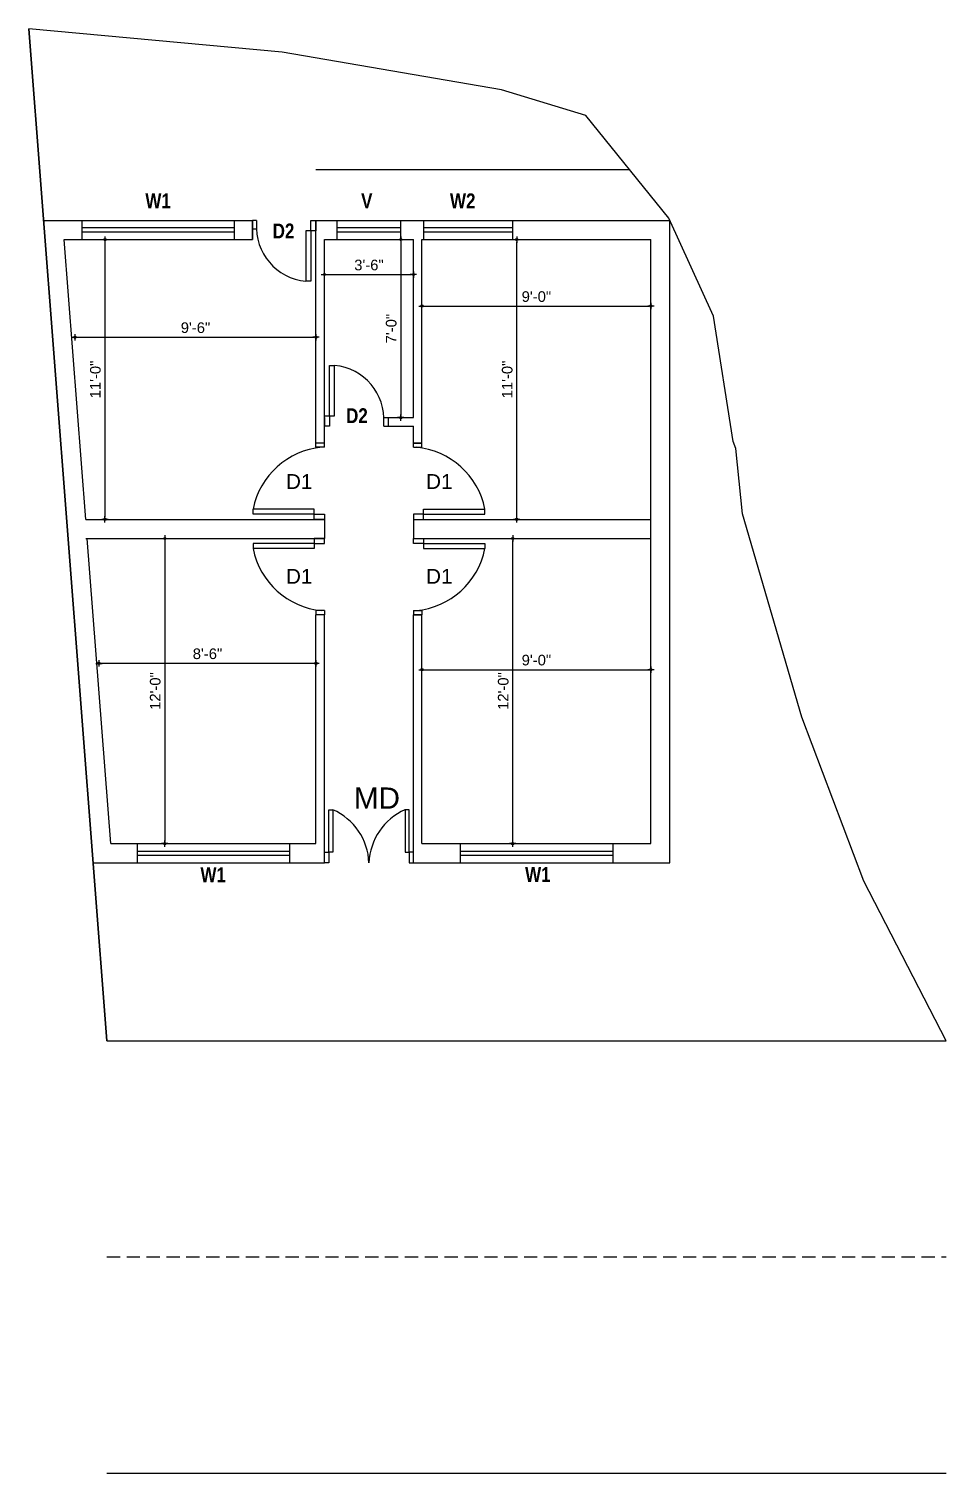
# Model space of a CAD drawing. Header units: inches. Extents: x 100101 to 119806, y -2288 to 8641.
# Drawn here: x 109113 to 109546, y 3785 to 4466 of the extents above; entities that cross this region are included whole.
import ezdxf

# ---------------------------------------------------------------- set-up
doc = ezdxf.new("R2010")
doc.units = ezdxf.units.IN
doc.header["$LTSCALE"] = 0.5
doc.header["$MEASUREMENT"] = 0
doc.header["$PDMODE"] = 66
doc.linetypes.add('DASHED2', pattern=[0.375, 0.25, -0.125])
doc.layers.add('DIMENSION', color=5, linetype='Continuous')
for name, color, linetype, lineweight in [('door', 202, 'Continuous', 5), ('hatch', 9, 'Continuous', 0), ('steps', 253, 'Continuous', 20), ('Toilet', 7, 'Continuous', 25), ('truss', 1, 'Continuous', 25), ('WALL - A', 1, 'Continuous', 40)]:
    doc.layers.add(name, color=color, linetype=linetype, lineweight=lineweight)
doc.styles.get("Standard").update_dxf_attribs({"font": 'arial.ttf'})
doc.dimstyles.new('S8', dxfattribs={"dimtxt": 5, "dimasz": 1, "dimexe": 6, "dimexo": 18, "dimgap": 1.9375, "dimtad": 1, "dimdec": 0, "dimzin": 3, "dimdsep": 46, "dimlunit": 4, "dimtxsty": 'Standard', "dimblk": 'dot 2', "dimcen": 12, "dimse1": 1, "dimse2": 1, "dimclrd": 1, "dimclre": 1, "dimclrt": 256, "dimadec": 0, "dimazin": 0, "dimtfac": 0.75, "dimtdec": 0, "dimtix": 1, "dimtmove": 1, "dimatfit": 3, "dimldrblk": 'DOT', "dimfxl": 1, "dimtolj": 1, "dimtzin": 0, "dimlwd": 9, "dimlwe": 9, "dimarcsym": 0})

# ---------------------------------------------------------------- blocks, each defined once
blk = doc.blocks.new('dot1')
at = {"layer": 'hatch'}
h = blk.add_hatch(color=256, dxfattribs=at)
edge = h.paths.add_edge_path()
edge.add_arc((0, 0), 1, 0, 360)
for p, q in [((3, 0), (-3, 0)), ((0, 3), (0, -3))]:
    blk.add_line(p, q, dxfattribs=at)
blk.add_circle((0, 0), 1, dxfattribs=at)
blk = doc.blocks.new('dot 2')
at = {"layer": 'hatch', "xscale": 0.5, "yscale": 0.5, "zscale": 0.5}
blk.add_blockref('dot1', (0, 0), dxfattribs=at)
blk = doc.blocks.new('*D812')
at = {"layer": 'Defpoints', "color": 0, "transparency": 16777216}
for p in [(109248.63, 4320.54), (109134.94, 4300.62), (109248.63, 4300.62)]:
    blk.add_point(p, dxfattribs=at)
at = {"layer": 'Toilet', "color": 1, "lineweight": 9, "transparency": 16777216}
blk.add_line((109135.94, 4320.54), (109247.63, 4320.54), dxfattribs=at)
at = {"layer": 'Toilet', "color": 1, "lineweight": 9, "transparency": 16777216, "rotation": 180}
blk.add_blockref('dot 2', (109134.94, 4320.54), dxfattribs=at)
at = {"layer": 'Toilet', "color": 1, "lineweight": 9, "transparency": 16777216}
blk.add_blockref('dot 2', (109248.63, 4320.54), dxfattribs=at)
at = {"layer": 'Toilet', "transparency": 16777216, "insert": (109191.78, 4325.03), "char_height": 5, "attachment_point": 5}
blk.add_mtext('\\A1;9\'-6"', dxfattribs=at)
blk = doc.blocks.new('_Dot')
at = {"color": 0, "linetype": 'ByBlock', "lineweight": -2}
blk.add_line((-0.5, 0), (-1, 0), dxfattribs=at)
at = {"color": 0, "linetype": 'ByBlock', "const_width": 0.5}
blk.add_lwpolyline([(-0.25, 0, 1), (0.25, 0, 1)], format="xyb", close=True, dxfattribs=at)
blk = doc.blocks.new('*D813')
at = {"layer": 'Defpoints', "color": 0, "transparency": 16777216}
for p in [(109146.26, 4166.68), (109146.26, 4153.62), (109248.63, 4135.62)]:
    blk.add_point(p, dxfattribs=at)
at = {"layer": 'Toilet', "color": 1, "lineweight": 9, "transparency": 16777216}
blk.add_line((109247.63, 4166.68), (109147.26, 4166.68), dxfattribs=at)
at = {"layer": 'Toilet', "color": 1, "lineweight": 9, "transparency": 16777216, "rotation": 180}
blk.add_blockref('dot 2', (109146.26, 4166.68), dxfattribs=at)
at = {"layer": 'Toilet', "color": 1, "lineweight": 9, "transparency": 16777216}
blk.add_blockref('dot 2', (109248.63, 4166.68), dxfattribs=at)
at = {"layer": 'Toilet', "transparency": 16777216, "insert": (109197.44, 4171.17), "char_height": 5, "attachment_point": 5}
blk.add_mtext('\\A1;8\'-6"', dxfattribs=at)
blk = doc.blocks.new('*D814')
at = {"layer": 'Defpoints', "color": 0, "transparency": 16777216}
for p in [(109196.32, 4225.62), (109177.29, 4081.62), (109196.32, 4081.62)]:
    blk.add_point(p, dxfattribs=at)
at = {"layer": 'Toilet', "color": 1, "lineweight": 9, "transparency": 16777216}
blk.add_line((109177.29, 4224.62), (109177.29, 4082.62), dxfattribs=at)
for p, rotation in [((109177.29, 4225.62), 90), ((109177.29, 4081.62), 270)]:
    blk.add_blockref('dot 2', p, dxfattribs=dict(at, rotation=rotation))
at = {"layer": 'Toilet', "transparency": 16777216, "insert": (109172.8, 4153.62), "char_height": 5, "attachment_point": 5, "rotation": 90}
blk.add_mtext('\\A1;12\'-0"', dxfattribs=at)
blk = doc.blocks.new('*D815')
at = {"layer": 'Defpoints', "color": 0, "transparency": 16777216}
for p in [(109159.24, 4366.62), (109149.05, 4234.62), (109174.24, 4234.62)]:
    blk.add_point(p, dxfattribs=at)
at = {"layer": 'Toilet', "color": 1, "lineweight": 9, "transparency": 16777216}
blk.add_line((109149.05, 4365.62), (109149.05, 4235.62), dxfattribs=at)
for p, rotation in [((109149.05, 4366.62), 90), ((109149.05, 4234.62), 270)]:
    blk.add_blockref('dot 2', p, dxfattribs=dict(at, rotation=rotation))
at = {"layer": 'Toilet', "transparency": 16777216, "insert": (109144.56, 4300.62), "char_height": 5, "attachment_point": 5, "rotation": 90}
blk.add_mtext('\\A1;11\'-0"', dxfattribs=at)
blk = doc.blocks.new('*D819')
at = {"layer": 'Defpoints', "color": 0, "transparency": 16777216}
for p in [(109406.63, 4163.7), (109298.63, 4135.62), (109406.63, 4135.62)]:
    blk.add_point(p, dxfattribs=at)
at = {"layer": 'Toilet', "color": 1, "lineweight": 9, "transparency": 16777216}
blk.add_line((109299.63, 4163.7), (109405.63, 4163.7), dxfattribs=at)
at = {"layer": 'Toilet', "color": 1, "lineweight": 9, "transparency": 16777216, "rotation": 180}
blk.add_blockref('dot 2', (109298.63, 4163.7), dxfattribs=at)
at = {"layer": 'Toilet', "color": 1, "lineweight": 9, "transparency": 16777216}
blk.add_blockref('dot 2', (109406.63, 4163.7), dxfattribs=at)
at = {"layer": 'Toilet', "transparency": 16777216, "insert": (109352.63, 4168.19), "char_height": 5, "attachment_point": 5}
blk.add_mtext('\\A1;9\'-0"', dxfattribs=at)
blk = doc.blocks.new('*D820')
at = {"layer": 'Defpoints', "color": 0, "transparency": 16777216}
for p in [(109273.63, 4366.62), (109282.63, 4282.62), (109288.63, 4282.62)]:
    blk.add_point(p, dxfattribs=at)
at = {"layer": 'Toilet', "color": 1, "lineweight": 9, "transparency": 16777216}
blk.add_line((109288.63, 4365.62), (109288.63, 4283.62), dxfattribs=at)
for p, rotation in [((109288.63, 4366.62), 90), ((109288.63, 4282.62), 270)]:
    blk.add_blockref('dot 2', p, dxfattribs=dict(at, rotation=rotation))
at = {"layer": 'Toilet', "transparency": 16777216, "insert": (109284.14, 4324.62), "char_height": 5, "attachment_point": 5, "rotation": 90}
blk.add_mtext('\\A1;7\'-0"', dxfattribs=at)
blk = doc.blocks.new('*D821')
at = {"layer": 'Defpoints', "color": 0, "transparency": 16777216}
for p in [(109294.63, 4350.12), (109252.63, 4324.62), (109294.63, 4324.62)]:
    blk.add_point(p, dxfattribs=at)
at = {"layer": 'Toilet', "color": 1, "lineweight": 9, "transparency": 16777216}
blk.add_line((109253.63, 4350.12), (109293.63, 4350.12), dxfattribs=at)
at = {"layer": 'Toilet', "color": 1, "lineweight": 9, "transparency": 16777216, "rotation": 180}
blk.add_blockref('dot 2', (109252.63, 4350.12), dxfattribs=at)
at = {"layer": 'Toilet', "color": 1, "lineweight": 9, "transparency": 16777216}
blk.add_blockref('dot 2', (109294.63, 4350.12), dxfattribs=at)
at = {"layer": 'Toilet', "transparency": 16777216, "insert": (109273.63, 4354.61), "char_height": 5, "attachment_point": 5}
blk.add_mtext('\\A1;3\'-6"', dxfattribs=at)

msp = doc.modelspace()

# ---------------------------------------------------------------- linework, layer by layer
at = {"layer": 'DIMENSION', "ltscale": 7}
for p, q in [((109220.63, 4375.62), (109218.63, 4375.62)), ((109220.63, 4375.62), (109220.63, 4371.62)), ((109246.23, 4370.82), (109246.23, 4375.62)), ((109246.23, 4375.62), (109248.63, 4375.62)), ((109248.63, 4375.62), (109248.63, 4370.82)), ((109220.63, 4371.62), (109218.63, 4371.62)), ((109243.83, 4370.82), (109243.83, 4346.94)), ((109246.23, 4370.82), (109243.83, 4370.82)), ((109246.23, 4370.82), (109246.23, 4346.94)), ((109248.63, 4370.82), (109246.23, 4370.82)), ((109246.23, 4346.94), (109243.83, 4346.94)), ((109255.03, 4283.42), (109255.03, 4307.29)), ((109255.03, 4307.29), (109257.43, 4307.29)), ((109257.43, 4283.42), (109257.43, 4307.29)), ((109252.63, 4283.42), (109255.03, 4283.42)), ((109252.63, 4278.62), (109252.63, 4283.42)), ((109255.03, 4283.42), (109255.03, 4278.62)), ((109255.03, 4283.42), (109257.43, 4283.42)), ((109280.63, 4278.62), (109280.63, 4282.62)), ((109280.63, 4282.62), (109282.63, 4282.62)), ((109255.03, 4278.62), (109252.63, 4278.62)), ((109280.63, 4278.62), (109282.63, 4278.62)), ((109248.63, 4268.62), (109248.63, 4270.62)), ((109252.63, 4268.62), (109248.63, 4268.62)), ((109252.63, 4268.62), (109252.63, 4270.62)), ((109294.63, 4268.62), (109294.63, 4270.62)), ((109294.63, 4268.62), (109298.63, 4268.62)), ((109298.63, 4268.62), (109298.63, 4270.62)), ((109247.83, 4239.42), (109218.95, 4239.42)), ((109218.95, 4237.02), (109218.95, 4239.42)), ((109247.83, 4237.02), (109247.83, 4239.42)), ((109299.43, 4239.42), (109328.3, 4239.42)), ((109299.43, 4237.02), (109299.43, 4239.42)), ((109328.3, 4237.02), (109328.3, 4239.42)), ((109247.83, 4237.02), (109218.95, 4237.02)), ((109247.83, 4234.62), (109247.83, 4237.02)), ((109247.83, 4237.02), (109252.63, 4237.02)), ((109252.63, 4234.62), (109247.83, 4234.62)), ((109252.63, 4237.02), (109252.63, 4234.62)), ((109299.43, 4237.02), (109294.63, 4237.02)), ((109294.63, 4237.02), (109294.63, 4234.62)), ((109294.63, 4234.62), (109299.43, 4234.62)), ((109299.43, 4237.02), (109328.3, 4237.02)), ((109299.43, 4234.62), (109299.43, 4237.02)), ((109247.83, 4225.62), (109247.83, 4223.22)), ((109252.63, 4225.62), (109247.83, 4225.62)), ((109252.63, 4223.22), (109252.63, 4225.62)), ((109294.63, 4223.22), (109294.63, 4225.62)), ((109294.63, 4225.62), (109299.43, 4225.62)), ((109299.43, 4225.62), (109299.43, 4223.22)), ((109247.83, 4223.22), (109218.95, 4223.22)), ((109218.95, 4223.22), (109218.95, 4220.82)), ((109247.83, 4220.82), (109218.95, 4220.82)), ((109247.83, 4223.22), (109252.63, 4223.22)), ((109247.83, 4223.22), (109247.83, 4220.82)), ((109299.43, 4223.22), (109294.63, 4223.22)), ((109299.43, 4223.22), (109328.3, 4223.22)), ((109299.43, 4223.22), (109299.43, 4220.82)), ((109299.43, 4220.82), (109328.3, 4220.82)), ((109328.3, 4223.22), (109328.3, 4220.82)), ((109252.63, 4191.62), (109248.63, 4191.62)), ((109248.63, 4191.62), (109248.63, 4189.62)), ((109252.63, 4191.62), (109252.63, 4189.62)), ((109294.63, 4191.62), (109298.63, 4191.62)), ((109294.63, 4191.62), (109294.63, 4189.62)), ((109298.63, 4191.62), (109298.63, 4189.62))]:
    msp.add_line(p, q, dxfattribs=at)
for centre, radius, start, end in [((109246.29, 4372.55), 25.72, 176.01057, 264.50706), ((109254.96, 4281.69), 25.72, 356.01057, 84.50706), ((109254.52, 4232.53), 36.23, 95.02457, 169.03431), ((109292.73, 4232.53), 36.23, 10.96569, 84.97543), ((109254.52, 4227.71), 36.23, 190.96569, 264.97543), ((109292.73, 4227.71), 36.23, 275.02457, 349.03431)]:
    msp.add_arc(centre, radius, start, end, dxfattribs=at)
at = {"layer": 'door', "ltscale": 0.5}
for p, q in [((109252.63, 4072.62), (109252.63, 4081.62)), ((109294.63, 4072.62), (109294.63, 4081.62))]:
    msp.add_line(p, q, dxfattribs=at)
at = {"layer": 'steps', "color": 7, "ltscale": 0.3}
for p, q in [((109252.63, 4072.62), (109252.63, 4081.62)), ((109250.63, 4072.62), (109250.63, 4072.62))]:
    msp.add_line(p, q, dxfattribs=at)
for points in [[(109254.63, 4077.62), (109254.63, 4097.62), (109256.63, 4097.62), (109256.63, 4077.62)], [(109292.63, 4077.62), (109292.63, 4097.62), (109290.63, 4097.62), (109290.63, 4077.62)], [(109252.63, 4077.62), (109254.63, 4077.62), (109254.63, 4072.62), (109252.63, 4072.62)], [(109294.63, 4077.62), (109292.63, 4077.62), (109292.63, 4072.62), (109294.63, 4072.62)]]:
    msp.add_lwpolyline(points, close=True, dxfattribs=at)
at = {"layer": 'steps', "color": 7, "ltscale": 0.3, "true_color": 0xffffff}
for centre, start, end in [((109244.99, 4071.43), 2.3834, 66.048), ((109302.26, 4071.43), 113.952, 177.6166)]:
    msp.add_arc(centre, 28.66, start, end, dxfattribs=at)
at = {"layer": 'Toilet'}
for p, q in [((109149.94, 3988.62), (109113.17, 4466.04)), ((109248.63, 4399.62), (109396.59, 4399.62)), ((109120.13, 4375.62), (109218.63, 4375.62)), ((109138.24, 4366.62), (109138.24, 4375.62)), ((109210.24, 4366.62), (109210.24, 4375.62)), ((109218.63, 4366.62), (109218.63, 4375.62)), ((109218.63, 4375.62), (109218.63, 4366.62)), ((109248.63, 4270.62), (109248.63, 4375.62)), ((109248.63, 4371.62), (109248.63, 4375.62)), ((109248.63, 4375.62), (109415.63, 4375.62)), ((109258.63, 4366.62), (109258.63, 4375.62)), ((109288.63, 4366.62), (109288.63, 4375.62)), ((109299.52, 4366.62), (109299.52, 4375.62)), ((109341.52, 4366.62), (109341.52, 4375.62)), ((109415.63, 4072.62), (109415.63, 4375.62)), ((109210.24, 4372.12), (109138.24, 4372.12)), ((109210.24, 4370.12), (109138.24, 4370.12)), ((109288.63, 4372.12), (109258.63, 4372.12)), ((109288.63, 4370.12), (109258.63, 4370.12)), ((109341.52, 4372.12), (109299.52, 4372.12)), ((109341.52, 4370.12), (109299.52, 4370.12)), ((109129.85, 4366.62), (109218.63, 4366.62)), ((109140.02, 4234.62), (109129.85, 4366.62)), ((109252.63, 4366.62), (109294.63, 4366.62)), ((109252.63, 4282.62), (109252.63, 4366.62)), ((109294.63, 4282.62), (109294.63, 4366.62)), ((109298.63, 4366.62), (109406.63, 4366.62)), ((109298.63, 4270.62), (109298.63, 4366.62)), ((109406.63, 4081.62), (109406.63, 4366.62)), ((109252.63, 4282.62), (109252.63, 4278.62)), ((109282.63, 4282.62), (109294.63, 4282.62)), ((109282.63, 4282.62), (109282.63, 4278.62)), ((109252.63, 4270.62), (109252.63, 4278.62)), ((109282.63, 4278.62), (109294.63, 4278.62)), ((109294.63, 4270.62), (109294.63, 4278.62)), ((109252.63, 4270.62), (109248.63, 4270.62)), ((109298.63, 4270.62), (109294.63, 4270.62)), ((109294.63, 4270.62), (109298.63, 4270.62)), ((109140.02, 4234.62), (109252.63, 4234.62)), ((109252.63, 4234.62), (109252.63, 4225.62)), ((109294.63, 4234.62), (109406.63, 4234.62)), ((109294.63, 4234.62), (109294.63, 4225.62)), ((109140.02, 4225.62), (109252.63, 4225.62)), ((109151.8, 4081.62), (109140.71, 4225.62)), ((109294.63, 4225.62), (109406.63, 4225.62)), ((109248.63, 4081.62), (109248.63, 4189.62)), ((109252.63, 4189.62), (109248.63, 4189.62)), ((109252.63, 4189.62), (109248.63, 4189.62)), ((109252.63, 4072.62), (109252.63, 4189.62)), ((109294.63, 4072.62), (109294.63, 4189.62)), ((109298.63, 4189.62), (109294.63, 4189.62)), ((109298.63, 4189.62), (109294.63, 4189.62)), ((109294.63, 4189.62), (109298.63, 4189.62)), ((109298.63, 4081.62), (109298.63, 4189.62)), ((109151.8, 4081.62), (109248.63, 4081.62)), ((109164.21, 4081.62), (109164.21, 4072.62)), ((109164.21, 4078.12), (109236.21, 4078.12)), ((109164.21, 4076.12), (109236.21, 4076.12)), ((109236.21, 4081.62), (109236.21, 4072.62)), ((109298.63, 4081.62), (109406.63, 4081.62)), ((109316.63, 4081.62), (109316.63, 4072.62)), ((109316.63, 4078.12), (109388.63, 4078.12)), ((109316.63, 4076.12), (109388.63, 4076.12)), ((109388.63, 4081.62), (109388.63, 4072.62)), ((109143.47, 4072.62), (109252.63, 4072.62)), ((109294.63, 4072.62), (109415.63, 4072.62)), ((109149.94, 3988.62), (109545.94, 3988.62)), ((109149.94, 3784.62), (109545.94, 3784.62))]:
    msp.add_line(p, q, dxfattribs=at)
at = {"layer": 'Toilet', "color": 240, "true_color": 0xed1f24}
msp.add_lwpolyline([(109446.69, 4267.99), (109445.51, 4271.31), (109436.24, 4330.43), (109415.11, 4376.75), (109375.91, 4425.15), (109336.19, 4437.24), (109232.68, 4455), (109113.17, 4466.04), (109149.94, 3988.62), (109545.94, 3988.62), (109507.06, 4063.91), (109477.84, 4141.24), (109449.79, 4237.22)], close=True, dxfattribs=at)
at = {"layer": 'truss', "ltscale": 7}
for p, q in [((109246.23, 4375.62), (109248.63, 4375.62)), ((109248.63, 4375.62), (109248.63, 4371.62)), ((109252.63, 4278.62), (109252.63, 4282.62)), ((109255.03, 4278.62), (109252.63, 4278.62)), ((109252.63, 4270.62), (109248.63, 4270.62)), ((109294.63, 4270.62), (109298.63, 4270.62)), ((109252.63, 4234.62), (109248.63, 4234.62)), ((109252.63, 4237.02), (109252.63, 4234.62)), ((109294.63, 4237.02), (109294.63, 4234.62)), ((109294.63, 4234.62), (109298.63, 4234.62)), ((109252.63, 4225.62), (109248.63, 4225.62)), ((109252.63, 4223.22), (109252.63, 4225.62)), ((109294.63, 4225.62), (109298.63, 4225.62)), ((109294.63, 4223.22), (109294.63, 4225.62)), ((109252.63, 4189.62), (109248.63, 4189.62)), ((109294.63, 4189.62), (109298.63, 4189.62))]:
    msp.add_line(p, q, dxfattribs=at)
at = {"layer": 'WALL - A', "linetype": 'DASHED2', "lineweight": -3, "ltscale": 50}
msp.add_line((109149.94, 3886.62), (109545.94, 3886.62), dxfattribs=at)

# ---------------------------------------------------------------- texts
at = {"color": 7, "linetype": 'ByBlock', "lineweight": 5, "insert": (109266.54, 4108.11), "char_height": 10, "width": 44.1664, "attachment_point": 1}
msp.add_mtext('MD', dxfattribs=at)
at = {"layer": 'steps', "color": 7, "ltscale": 0.3, "char_height": 7, "width": 55.268}
for s, insert, attachment_point in [('{\\fTechnic|b1|i0|c2|p2;W1}', (109174.13, 4381.4), 8), ('{\\fTechnic|b1|i0|c2|p2;V}', (109272.59, 4381.4), 8), ('{\\fTechnic|b1|i0|c2|p2;W2}', (109317.86, 4381.4), 8), ('{\\fTechnic|b1|i0|c2|p2;D2}', (109233.31, 4367.2), 8), ('{\\fTechnic|b1|i0|c2|p2;D2}', (109267.94, 4287.04), 2), ('{\\fTechnic|b1|i0|c2|p2;W1}', (109200.13, 4063.43), 8), ('{\\fTechnic|b1|i0|c2|p2;W1}', (109353.31, 4063.55), 8)]:
    msp.add_mtext(s, dxfattribs=dict(at, insert=insert, attachment_point=attachment_point))
at = {"layer": 'steps', "color": 7, "ltscale": 0.3, "char_height": 7}
for insert, attachment_point in [((109240.71, 4255.98), 2), ((109306.8, 4255.98), 2), ((109240.71, 4204.25), 8), ((109306.8, 4204.25), 8)]:
    msp.add_mtext_dynamic_manual_height_columns('{\\W1;D1}', width=18.6213, gutter_width=40, heights=[0], dxfattribs=dict(at, insert=insert, attachment_point=attachment_point))

# ---------------------------------------------------------------- dimensions: what is measured, and where the dimension line sits
at = {"layer": 'Toilet'}
for base, p1, p2, picture, middle in [((109149.05, 4234.62), (109159.24, 4366.62), (109174.24, 4234.62), '*D815', (109144.56, 4300.62)), ((109288.63, 4282.62), (109273.63, 4366.62), (109282.63, 4282.62), '*D820', (109284.14, 4324.62)), ((109177.29, 4081.62), (109196.32, 4225.62), (109196.32, 4081.62), '*D814', (109172.8, 4153.62))]:
    dim = msp.add_linear_dim(base=base, p1=p1, p2=p2, angle=90, dimstyle='S8', override={"dimfxl": 2, "dimfxlon": 1, "dimarcsym": 1}, dxfattribs=at)
    dim.commit()
    dim.dimension.update_dxf_attribs({"geometry": picture, "text_midpoint": middle})
for base, p1, p2 in [((109343.32, 4366.62), (109343.69, 4234.62), (109298.63, 4366.62)), ((109341.43, 4225.62), (109298.63, 4081.62), (109350.63, 4225.62))]:
    msp.add_linear_dim(base=base, p1=p1, p2=p2, angle=90, dimstyle='S8', override={"dimfxl": 2, "dimfxlon": 1, "dimarcsym": 1}, dxfattribs=at).render()
for base, p1, p2, picture, middle in [((109294.63, 4350.12), (109252.63, 4324.62), (109294.63, 4324.62), '*D821', (109273.63, 4354.61)), ((109248.63, 4320.54), (109134.94, 4300.62), (109248.63, 4300.62), '*D812', (109191.78, 4325.03)), ((109146.26, 4166.68), (109248.63, 4135.62), (109146.26, 4153.62), '*D813', (109197.44, 4171.17)), ((109406.63, 4163.7), (109298.63, 4135.62), (109406.63, 4135.62), '*D819', (109352.63, 4168.19))]:
    dim = msp.add_linear_dim(base=base, p1=p1, p2=p2, dimstyle='S8', override={"dimfxl": 2, "dimfxlon": 1, "dimarcsym": 1}, dxfattribs=at)
    dim.commit()
    dim.dimension.update_dxf_attribs({"geometry": picture, "text_midpoint": middle})
msp.add_linear_dim(base=(109406.63, 4335.27), p1=(109298.63, 4318.62), p2=(109406.63, 4318.62), dimstyle='S8', override={"dimfxl": 2, "dimfxlon": 1, "dimarcsym": 1}, dxfattribs=at).render()

doc.saveas('drawing.dxf')
